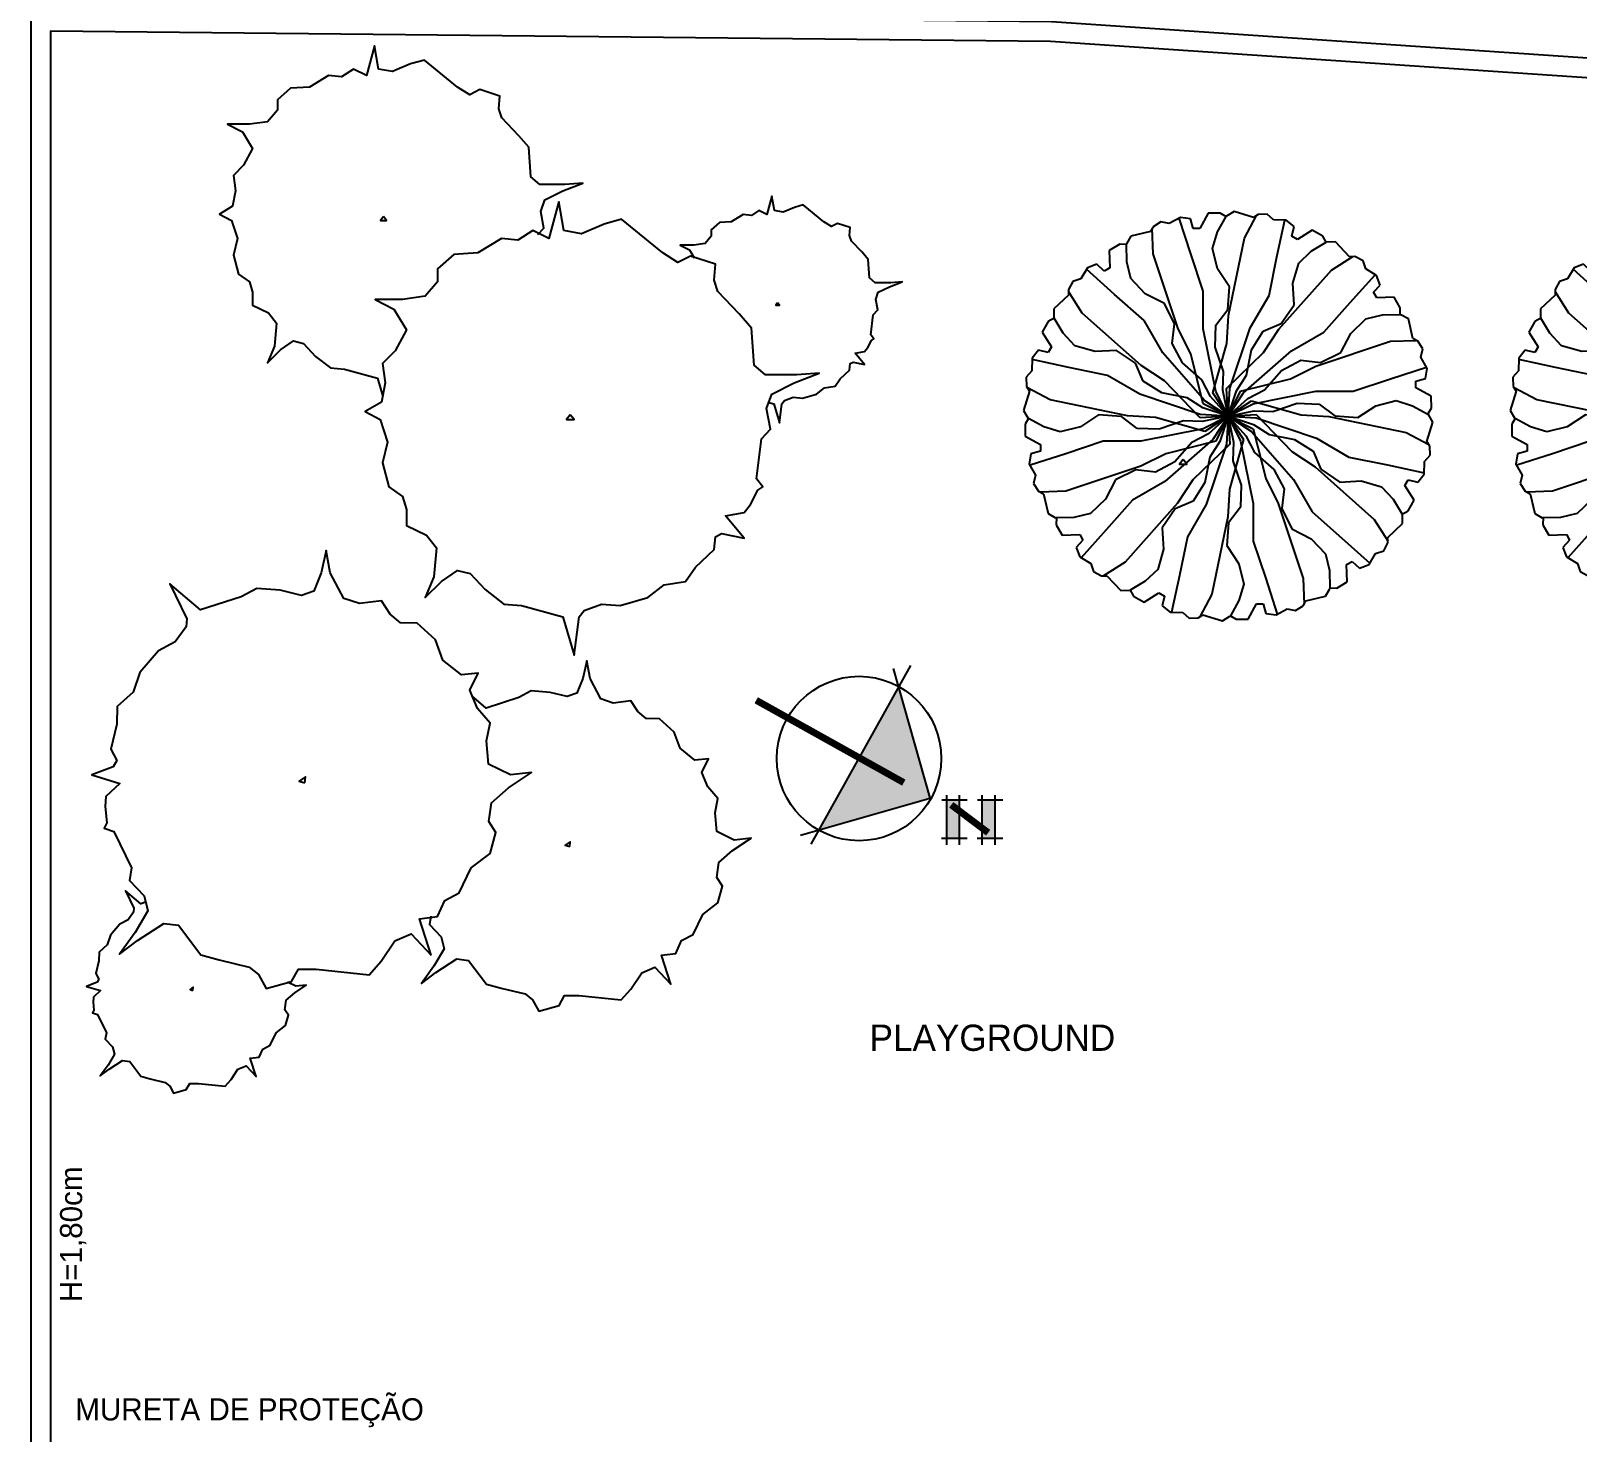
# Model space of a CAD drawing. Header units: millimetres. Extents: x 935 to 1399, y 512 to 900.
# Drawn here: x 1139.49 to 1151.28, y 866.58 to 877.26 of the extents above; entities that cross this region are included whole.
import ezdxf

# ---------------------------------------------------------------- set-up
doc = ezdxf.new("R2010")
doc.units = ezdxf.units.MM
for name, color, linetype in [('COR1', 1, 'Continuous'), ('COR2', 2, 'Continuous'), ('COR5', 5, 'Continuous'), ('terrenos', 3, 'Continuous'), ('VEGETAÇÃO', 3, 'Continuous')]:
    doc.layers.add(name, color=color, linetype=linetype)

# ---------------------------------------------------------------- blocks, each defined once
blk = doc.blocks.new('BRANCHP', base_point=(0.5, 0.5))
for p, q in [((0.9506, 0.7433), (0.9315, 0.7539)), ((0.962, 0.694), (0.9506, 0.7433)), ((0.7188, 0.625), (0.9062, 0.6875)), ((0.9062, 0.6875), (0.97, 0.6898)), ((0.9742, 0.6875), (0.962, 0.694)), ((0.9865, 0.6682), (0.9742, 0.6875)), ((0.9821, 0.6473), (0.9865, 0.6682)), ((0.6562, 0.5938), (0.7188, 0.625)), ((0.9062, 0.5938), (0.9956, 0.6226)), ((0.9973, 0.6196), (0.9821, 0.6473)), ((0.9936, 0.594), (0.9973, 0.6196)), ((0.5312, 0.5625), (0.6562, 0.5938)), ((0.8125, 0.5625), (0.9062, 0.5938)), ((0.9697, 0.5873), (0.9936, 0.594)), ((0.9697, 0.5708), (0.9697, 0.5873)), ((0.5, 0.5), (0.5312, 0.5625)), ((0.5625, 0.5312), (0.7188, 0.5625)), ((0.7188, 0.5625), (0.8125, 0.5625)), ((1.008, 0.5503), (0.9697, 0.5708)), ((1.0081, 0.52), (1.008, 0.5503)), ((0.5, 0.5), (0.5625, 0.5312)), ((0.5, 0.5), (0.565, 0.5136)), ((0.565, 0.5136), (0.612, 0.5116)), ((0.612, 0.5116), (0.6728, 0.5325)), ((0.6728, 0.5325), (0.7278, 0.5305)), ((0.7278, 0.5305), (0.767, 0.501)), ((0.8239, 0.4968), (0.869, 0.5263)), ((0.869, 0.5263), (0.92, 0.5389)), ((0.92, 0.5389), (0.9612, 0.5263)), ((0.9612, 0.5263), (0.9994, 0.5054)), ((0.9985, 0.5039), (1.0081, 0.52)), ((0.767, 0.501), (0.8239, 0.4968))]:
    blk.add_line(p, q)

msp = doc.modelspace()

# ---------------------------------------------------------------- linework, layer by layer
at = {"layer": 'COR1', "color": 1}
for p, q in [((1146.43868, 871.3992), (1146.63097, 871.3992)), ((1146.47264, 871.43572), (1146.47264, 871.05835)), ((1146.57008, 871.43572), (1146.57008, 871.05835)), ((1146.70942, 871.3992), (1146.90172, 871.3992)), ((1146.74339, 871.43572), (1146.74339, 871.05835)), ((1146.84082, 871.43572), (1146.84082, 871.05835)), ((1146.43611, 871.10704), (1146.63097, 871.10704)), ((1146.70685, 871.10704), (1146.90172, 871.10704))]:
    msp.add_line(p, q, dxfattribs=at)
at = {"layer": 'COR1', "color": 1, "const_width": 0.05273}
msp.add_lwpolyline([(1146.50949, 871.3622), (1146.79064, 871.14988)], dxfattribs=at)
at = {"layer": 'COR1', "color": 1}
for points in [[(1146.47264, 871.3992), (1146.57008, 871.3992), (1146.47264, 871.10704), (1146.57008, 871.10704)], [(1146.74339, 871.3992), (1146.84082, 871.3992), (1146.74339, 871.10704), (1146.84082, 871.10704)]]:
    msp.add_solid(points, dxfattribs=at)
at = {"layer": 'COR2', "color": 2}
for p, q in [((1145.4425, 871.06324), (1146.20225, 872.42424)), ((1146.35119, 871.40493), (1146.0684, 872.40237)), ((1145.35935, 871.13218), (1146.35679, 871.41496))]:
    msp.add_line(p, q, dxfattribs=at)
at = {"layer": 'COR2', "color": 2, "const_width": 0.05273}
msp.add_lwpolyline([(1146.14751, 871.53179), (1145.02246, 872.15982)], dxfattribs=at)
at = {"layer": 'COR2', "color": 2}
msp.add_solid([(1146.35679, 871.41496), (1145.50385, 871.17315), (1146.10937, 872.25786)], dxfattribs=at)
at = {"layer": 'COR5', "color": 5}
msp.add_circle((1145.80661, 871.7155), 0.62691, dxfattribs=at)
at = {"layer": 'terrenos', "color": 7}
msp.add_lwpolyline([(1150.75276, 833.62187), (1168.61641, 833.62187), (1168.61641, 875.84655), (1157.99878, 876.60525), (1147.27273, 877.33332), (1139.49399, 877.41495), (1139.49399, 833.77187)], dxfattribs=at)
at = {"layer": 'VEGETAÇÃO', "color": 7}
for points in [[(1150.75276, 833.62187), (1168.61641, 833.62187), (1168.61641, 875.84655), (1157.99878, 876.60525), (1147.27273, 877.33332), (1139.49399, 877.41495), (1139.49399, 833.77187)], [(1168.46641, 833.92187), (1168.46641, 875.70689), (1157.98835, 876.45562), (1147.26686, 877.18337), (1139.64399, 877.26337), (1139.64399, 833.77187)]]:
    msp.add_lwpolyline(points, dxfattribs=at)
at = {"layer": 'VEGETAÇÃO', "color": 253}
for points in [[(1143.35888, 875.71175), (1143.40301, 875.76023), (1143.38011, 875.88738), (1143.41063, 875.9754), (1143.54796, 876.04388), (1143.70053, 876.10255), (1143.56321, 876.09278), (1143.37248, 876.09278), (1143.30383, 876.15145), (1143.28856, 876.3764), (1143.21228, 876.46443), (1143.08258, 876.60135), (1143.05968, 876.66983), (1143.06731, 876.76763), (1142.91473, 876.81653), (1142.83843, 876.7774), (1142.74691, 876.8361), (1142.49513, 877.04148), (1142.38833, 877.01215), (1142.25101, 876.95345), (1142.14421, 876.97303), (1142.11368, 877.14908), (1142.05266, 876.92413), (1141.95348, 876.97303), (1141.86191, 876.91433), (1141.76273, 876.92413), (1141.61778, 876.8361), (1141.47283, 876.8263), (1141.37366, 876.73828), (1141.37366, 876.66005), (1141.29736, 876.57203), (1141.16003, 876.55245), (1140.99221, 876.55245), (1141.10663, 876.49378), (1141.18293, 876.36663), (1141.11426, 876.23948), (1141.03798, 876.16123), (1141.05323, 876.04388), (1141.03036, 875.9265), (1140.93116, 875.86783), (1141.02273, 875.81893), (1141.06848, 875.682), (1141.03798, 875.55485), (1141.07613, 875.40813), (1141.16003, 875.34945), (1141.18293, 875.2712), (1141.18293, 875.1734), (1141.30501, 875.11473), (1141.36603, 875.03648), (1141.35078, 874.86043), (1141.29736, 874.73328), (1141.39653, 874.83108), (1141.49573, 874.89955), (1141.57201, 874.87998), (1141.66356, 874.78218), (1141.77801, 874.69415), (1141.88481, 874.68438), (1142.13656, 874.6159), (1142.17736, 874.47643)], [(1145.11991, 874.43113), (1145.15711, 874.42103), (1145.20001, 874.2743), (1145.21908, 874.42103), (1145.23816, 874.44548), (1145.30491, 874.46993), (1145.37643, 874.4638), (1145.48133, 874.49438), (1145.54333, 874.54328), (1145.62438, 874.5555), (1145.66253, 874.61053), (1145.73406, 874.67775), (1145.73883, 874.72668), (1145.76266, 874.7389), (1145.84848, 874.72055), (1145.77696, 874.80613), (1145.84848, 874.81835), (1145.87233, 874.84893), (1145.90093, 874.90393), (1145.92001, 874.91615), (1145.89618, 874.94673), (1145.91523, 875.09955), (1145.94861, 875.13623), (1145.93431, 875.2157), (1145.95338, 875.2707), (1146.03921, 875.3135), (1146.13458, 875.35018), (1146.04876, 875.34405), (1145.92956, 875.34405), (1145.88663, 875.38073), (1145.87711, 875.52135), (1145.82941, 875.57635), (1145.74836, 875.66193), (1145.73406, 875.70473), (1145.73883, 875.76585), (1145.64346, 875.7964), (1145.59578, 875.77195), (1145.53856, 875.80863), (1145.38121, 875.937), (1145.31446, 875.91868), (1145.22863, 875.882), (1145.16186, 875.89423), (1145.14281, 876.00425), (1145.10466, 875.86365), (1145.04266, 875.89423), (1144.98546, 875.85755), (1144.92346, 875.86365), (1144.83286, 875.80863), (1144.74228, 875.80253), (1144.68028, 875.7475), (1144.68028, 875.6986), (1144.63261, 875.6436), (1144.54678, 875.63138), (1144.44188, 875.63138), (1144.51338, 875.5947), (1144.54973, 875.5341)], [(1142.5426, 870.51336), (1142.53226, 870.44863), (1142.6211, 870.35483), (1142.64381, 870.26447), (1142.56647, 870.13193), (1142.47101, 869.99924), (1142.58051, 870.08268), (1142.74004, 870.1872), (1142.82962, 870.17575), (1142.96569, 869.99596), (1143.07773, 869.96414), (1143.26126, 869.92069), (1143.31794, 869.87597), (1143.36516, 869.78998), (1143.51958, 869.8327), (1143.56196, 869.90724), (1143.67069, 869.9083), (1143.99384, 869.87451), (1144.0671, 869.95757), (1144.14979, 870.08193), (1144.24985, 870.12409), (1144.37187, 869.99356), (1144.29963, 870.21516), (1144.40938, 870.22861), (1144.45381, 870.3279), (1144.54213, 870.37406), (1144.61513, 870.52713), (1144.731, 870.61476), (1144.76572, 870.74274), (1144.72284, 870.80818), (1144.73842, 870.92362), (1144.84256, 871.01525), (1144.98294, 871.10723), (1144.85507, 871.0936), (1144.72156, 871.15814), (1144.70932, 871.30213), (1144.73023, 871.40938), (1144.65316, 871.49918), (1144.60797, 871.60989), (1144.65879, 871.71334), (1144.55539, 871.70405), (1144.44208, 871.79351), (1144.39791, 871.91658), (1144.28558, 872.0184), (1144.18325, 872.0215), (1144.12121, 872.0744), (1144.06761, 872.1562), (1143.93334, 872.13837), (1143.83941, 872.17038), (1143.75569, 872.32599), (1143.73069, 872.46163), (1143.70133, 872.32547), (1143.65589, 872.21383), (1143.58136, 872.1884), (1143.45118, 872.22003), (1143.30721, 872.23093), (1143.21252, 872.18058), (1142.96442, 872.09988), (1142.85385, 872.19418)], [(1140.36775, 870.61939), (1140.3311, 870.60745), (1140.2148, 870.70667), (1140.27926, 870.57349), (1140.2767, 870.54258), (1140.23427, 870.48555), (1140.17109, 870.45147), (1140.1001, 870.36841), (1140.07504, 870.29353), (1140.01395, 870.23888), (1140.0122, 870.17195), (1139.98921, 870.07652), (1140.01203, 870.03298), (1139.9988, 870.00969), (1139.91696, 869.97801), (1140.02369, 869.94563), (1139.97056, 869.8962), (1139.96737, 869.85756), (1139.97359, 869.79588), (1139.96433, 869.7752), (1140.00102, 869.76268), (1140.06884, 869.62441), (1140.06102, 869.57544), (1140.11654, 869.51681), (1140.13073, 869.46035), (1140.0824, 869.37751), (1140.02272, 869.29456), (1140.09115, 869.34672), (1140.19086, 869.41205), (1140.24686, 869.4049), (1140.3319, 869.2925), (1140.40194, 869.27263), (1140.51663, 869.24547), (1140.55205, 869.21751), (1140.58156, 869.16377), (1140.67808, 869.19048), (1140.70455, 869.23706), (1140.77252, 869.23775), (1140.97449, 869.21661), (1141.02028, 869.26852), (1141.07197, 869.34623), (1141.13452, 869.3726), (1141.21075, 869.29101), (1141.16561, 869.42953), (1141.23422, 869.43793), (1141.26197, 869.49996), (1141.31717, 869.52883), (1141.3628, 869.62451), (1141.43521, 869.67925), (1141.45692, 869.75926), (1141.43012, 869.80016), (1141.43985, 869.87229), (1141.50494, 869.92956), (1141.59268, 869.98705), (1141.51278, 869.97854), (1141.44916, 870.0093)]]:
    msp.add_lwpolyline(points, dxfattribs=at)
for points in [[(1143.51928, 875.96228), (1143.44298, 875.6811), (1143.31901, 875.74223), (1143.20456, 875.66888), (1143.08058, 875.6811), (1142.89941, 875.57108), (1142.71821, 875.55885), (1142.59423, 875.4488), (1142.59423, 875.351), (1142.49888, 875.24098), (1142.32723, 875.21653), (1142.11743, 875.21653), (1142.26046, 875.14315), (1142.35583, 874.98423), (1142.27001, 874.8253), (1142.17463, 874.72748), (1142.19371, 874.58078), (1142.16511, 874.43408), (1142.04113, 874.36073), (1142.15556, 874.29958), (1142.21278, 874.12843), (1142.17463, 873.9695), (1142.22233, 873.7861), (1142.32723, 873.71275), (1142.35583, 873.61495), (1142.35583, 873.4927), (1142.50841, 873.41933), (1142.58471, 873.32153), (1142.56563, 873.10148), (1142.49888, 872.94253), (1142.62286, 873.0648), (1142.74683, 873.15038), (1142.84218, 873.12593), (1142.95663, 873.00365), (1143.09966, 872.89363), (1143.23318, 872.8814), (1143.54788, 872.79583), (1143.63371, 872.5024), (1143.67186, 872.79583), (1143.71001, 872.84473), (1143.84351, 872.89363), (1143.98656, 872.8814), (1144.19636, 872.94253), (1144.32033, 873.04035), (1144.48243, 873.0648), (1144.55873, 873.17483), (1144.70178, 873.3093), (1144.71131, 873.4071), (1144.75901, 873.43155), (1144.93066, 873.39488), (1144.78761, 873.56605), (1144.93066, 873.5905), (1144.97833, 873.65163), (1145.03556, 873.76165), (1145.07371, 873.7861), (1145.02601, 873.84723), (1145.06416, 874.15288), (1145.13091, 874.22623), (1145.10231, 874.38518), (1145.14046, 874.4952), (1145.31211, 874.58078), (1145.50283, 874.65413), (1145.33118, 874.6419), (1145.09278, 874.6419), (1145.00696, 874.71525), (1144.98788, 874.99645), (1144.89251, 875.10648), (1144.73038, 875.27765), (1144.70178, 875.36323), (1144.71131, 875.48548), (1144.52058, 875.54663), (1144.42523, 875.4977), (1144.31078, 875.57108), (1143.99608, 875.8278), (1143.86258, 875.79113), (1143.69093, 875.71778), (1143.55741, 875.74223)], [(1142.18233, 875.84825), (1142.15946, 875.81893), (1142.20523, 875.81893)], [(1142.18233, 875.84825), (1142.15946, 875.81893), (1142.20523, 875.81893)], [(1145.18571, 875.19125), (1145.17141, 875.1729), (1145.20001, 875.1729)], [(1143.60511, 874.33628), (1143.57648, 874.29958), (1143.63371, 874.29958)], [(1148.27672, 873.99657), (1148.24809, 873.95987), (1148.30532, 873.95987)], [(1142.54573, 870.2159), (1142.45546, 870.49291), (1142.59265, 870.50972), (1142.64818, 870.6338), (1142.75858, 870.69152), (1142.84982, 870.88285), (1142.99469, 870.99238), (1143.03807, 871.15237), (1142.98447, 871.23418), (1143.00393, 871.37847), (1143.1341, 871.49299), (1143.30959, 871.60797), (1143.14974, 871.59096), (1142.98287, 871.67162), (1142.96756, 871.85159), (1142.99372, 871.98569), (1142.89736, 872.09794), (1142.84089, 872.23632), (1142.90438, 872.36562), (1142.77516, 872.35405), (1142.6335, 872.46585), (1142.57831, 872.61969), (1142.4379, 872.74695), (1142.30995, 872.75081), (1142.23243, 872.81694), (1142.16543, 872.9192), (1141.9976, 872.89695), (1141.88018, 872.93694), (1141.77553, 873.13145), (1141.74425, 873.30099), (1141.70757, 873.13077), (1141.65077, 872.99124), (1141.55761, 872.95944), (1141.39487, 872.99899), (1141.21494, 873.01263), (1141.09655, 872.94968), (1140.78642, 872.84878), (1140.55382, 873.04718), (1140.68273, 872.78084), (1140.67762, 872.71903), (1140.59275, 872.60496), (1140.4664, 872.53679), (1140.32441, 872.37068), (1140.27433, 872.22091), (1140.15214, 872.11162), (1140.14862, 871.97777), (1140.10267, 871.78689), (1140.1483, 871.69987), (1140.1218, 871.65327), (1139.95812, 871.58988), (1140.17159, 871.5251), (1140.06534, 871.42625), (1140.05896, 871.34899), (1140.07139, 871.2256), (1140.05288, 871.18424), (1140.12628, 871.15925), (1140.26188, 870.88269), (1140.24625, 870.78475), (1140.35729, 870.66747), (1140.38568, 870.55454), (1140.289, 870.38888), (1140.16967, 870.223), (1140.30655, 870.3273), (1140.50595, 870.45796), (1140.61794, 870.44364), (1140.78801, 870.21889), (1140.92809, 870.17913), (1141.15751, 870.1248), (1141.22833, 870.0689), (1141.28736, 869.96142), (1141.48041, 870.0148), (1141.53335, 870.10798), (1141.66929, 870.10934), (1142.07322, 870.06707), (1142.16478, 870.17091), (1142.26816, 870.32634), (1142.39325, 870.37907)], [(1141.58281, 871.52892), (1141.58664, 871.57531), (1141.53877, 871.54395)], [(1143.60152, 871.044), (1143.60459, 871.08107), (1143.5663, 871.05598)], [(1143.60152, 871.044), (1143.60459, 871.08107), (1143.5663, 871.05598)], [(1140.7293, 869.94753), (1140.73121, 869.97072), (1140.70728, 869.95504)]]:
    msp.add_lwpolyline(points, close=True, dxfattribs=at)

# ---------------------------------------------------------------- block references
for p, xscale, yscale, zscale, rotation in [((1148.62029, 874.32594), 3.047999999999992, 3.047999999999992, 3.047999999999992, 59.99999999999989), ((1148.62029, 874.32594), 3.048000000000002, 3.048000000000002, 3.048000000000002, 90), ((1148.62029, 874.32594), 3.047999999999992, 3.047999999999992, 3.047999999999992, 30.00000000000011), ((1148.62029, 874.32594), 3.047999999999992, 3.047999999999992, 3.047999999999992, 120.0000000000001), ((1152.33002, 874.32594), 3.047999999999992, 3.047999999999992, 3.047999999999992, 120.0000000000001), ((1148.62029, 874.32594), 3.047999999999992, 3.047999999999992, 3.047999999999992, 149.9999999999999), ((1152.33002, 874.32594), 3.047999999999992, 3.047999999999992, 3.047999999999992, 149.9999999999999), ((1148.62029, 874.32594), 3.047999999999992, 3.047999999999992, 3.047999999999992, 329.9999999999999), ((1148.62029, 874.32594), 3.047999999999992, 3.047999999999992, 3.047999999999992, 300.0000000000001), ((1148.62029, 874.32594), 3.048000000000002, 3.048000000000002, 3.048000000000002, 180), ((1148.62029, 874.32594), 3.047999999999992, 3.047999999999992, 3.047999999999992, 210.0000000000001), ((1148.62029, 874.32594), 3.047999999999992, 3.047999999999992, 3.047999999999992, 239.9999999999999), ((1148.62029, 874.32594), 3.048000000000002, 3.048000000000002, 3.048000000000002, 270), ((1152.33002, 874.32594), 3.048000000000002, 3.048000000000002, 3.048000000000002, 180), ((1152.33002, 874.32594), 3.047999999999992, 3.047999999999992, 3.047999999999992, 210.0000000000001)]:
    msp.add_blockref('BRANCHP', p, dxfattribs=dict(xscale=xscale, yscale=yscale, zscale=zscale, rotation=rotation))
at = {"xscale": 3.048000000000002, "yscale": 3.048000000000002, "zscale": 3.048000000000002}
msp.add_blockref('BRANCHP', (1148.62029, 874.32594), dxfattribs=at)

# ---------------------------------------------------------------- texts
at = {"attachment_point": 1}
for s, insert, char_height, width in [('PLAYGROUND', (1145.88712, 869.68614), 0.2, 3.8469), ('MURETA DE PROTEÇÃO', (1139.83213, 866.8368), 0.1686899, 3.2447)]:
    msp.add_mtext(s, dxfattribs=dict(at, insert=insert, char_height=char_height, width=width))
at = {"insert": (1139.7159, 867.56995), "char_height": 0.16869, "width": 3.2447, "attachment_point": 1, "rotation": 90}
msp.add_mtext('H=1,80cm', dxfattribs=at)

doc.saveas('drawing.dxf')
